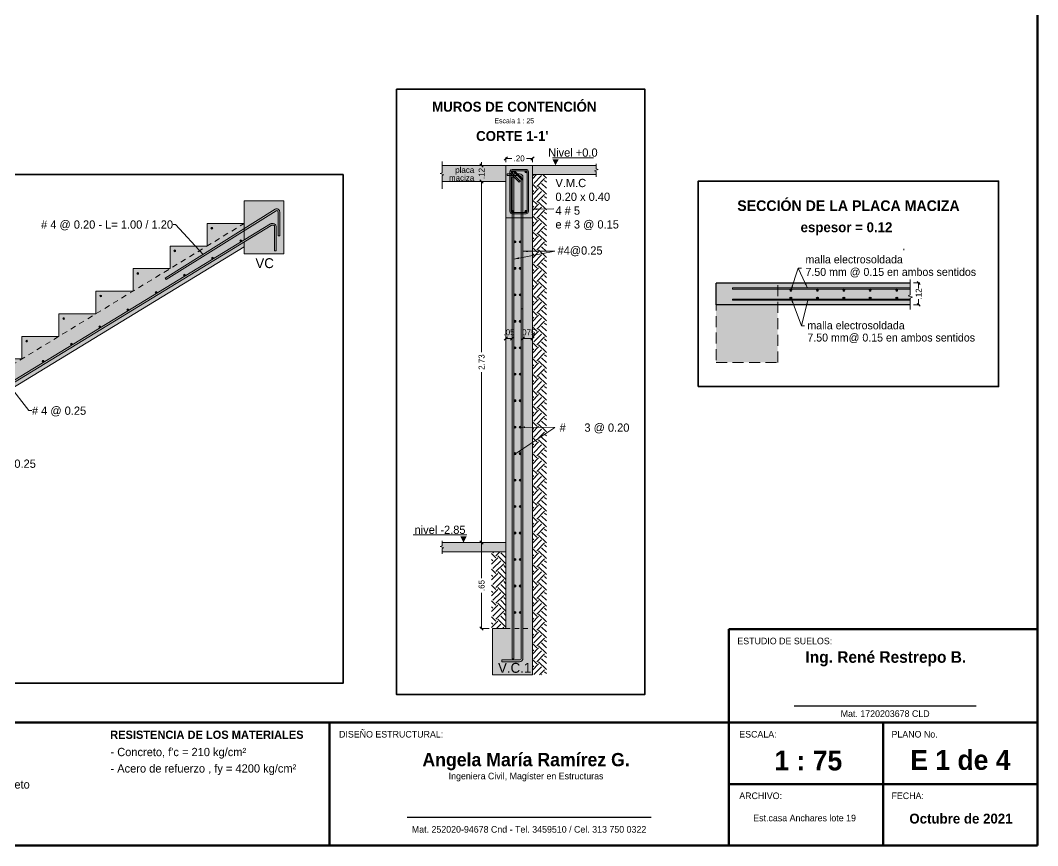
# Model space of a CAD drawing. Header units: metres. Extents: x 187 to 346, y 195 to 238.
# Drawn here: x 214.59 to 237.67, y 194.8 to 213.51 of the extents above; entities that cross this region are included whole.
import ezdxf
from ezdxf.enums import TextEntityAlignment as Align

# ---------------------------------------------------------------- set-up
doc = ezdxf.new("R2010")
doc.units = ezdxf.units.M
doc.linetypes.add('HIDDEN', pattern=[0.375, 0.25, -0.125])
for name, color, linetype, lineweight, true_color in [('Achu-Sombra 1', 253, 'Continuous', 13, 0x9c9c9c), ('Achu-Sombra 2', 253, 'Continuous', 13, 0xb0b0b0), ('Achu-Sombra 3', 9, 'Continuous', 13, 0xc9c9c9), ('Achu-Sombra 4', 254, 'Continuous', 13, 0xe0e0e0)]:
    doc.layers.add(name, color=color, linetype=linetype, lineweight=lineweight, true_color=true_color)
for name, color, linetype, lineweight in [('Achu-Tierra', 42, 'Continuous', 5), ('Cotas', 32, 'Continuous', 25), ('Proyeccion', 8, 'HIDDEN', 9), ('Secciones 1', 124, 'Continuous', 25), ('Secciones 2', 32, 'Continuous', 20), ('Secciones 3', 144, 'Continuous', 13), ('Tex-Cuadros', 24, 'Continuous', 35), ('Tex-Linea', 8, 'Continuous', 9), ('Tex-Tex', 8, 'Continuous', 25), ('Varillas 1', 126, 'Continuous', 20), ('Varillas 2', 134, 'Continuous', 18), ('Varillas 4', 233, 'Continuous', 9), ('Varillas Corte', 152, 'Continuous', 25), ('¡Margen', 152, 'Continuous', 80), ('¡Margen-Tex', 7, 'Continuous', 25)]:
    doc.layers.add(name, color=color, linetype=linetype, lineweight=lineweight)
doc.styles.add('Century Gothic', font='GOTHIC.TTF')
doc.styles.add('Century Gothic Gordas', font='GOTHICB.TTF')
doc.styles.add('Cotas', font='GOTHIC.TTF')
doc.dimstyles.new('NINGUNA', dxfattribs={"dimtxt": 0.1125, "dimasz": 0.065, "dimexe": 0.025, "dimexo": 0.075, "dimgap": 0.005, "dimtad": 0, "dimtoh": 1, "dimzin": 4, "dimdsep": 46, "dimtxsty": 'Cotas', "dimblk": 'OBLIQUE', "dimcen": 0, "dimse1": 1, "dimse2": 1, "dimclrd": 256, "dimclre": 256, "dimclrt": 256, "dimadec": 1, "dimazin": 0, "dimtfac": 1.333333, "dimtix": 1, "dimtofl": 0, "dimtmove": 2, "dimatfit": 0, "dimfxl": 1, "dimtolj": 1, "dimtzin": 0, "dimlwd": 9, "dimlwe": 9, "dimarcsym": 0})

# ---------------------------------------------------------------- blocks, each defined once
blk = doc.blocks.new('HIerro generico')
h = blk.add_hatch(color=256)
h.dxf.hatch_style = 1
h.paths.add_polyline_path([(-0.00875, 0, 1), (0.00875, 0, 1)])
blk.add_circle((0, 0), 0.00875)
blk = doc.blocks.new('_Oblique')
at = {"color": 0, "linetype": 'ByBlock', "lineweight": -2}
blk.add_line((-0.5, -0.5), (0.5, 0.5), dxfattribs=at)
blk = doc.blocks.new('*D263')
at = {"layer": 'Cotas', "lineweight": 9, "transparency": 16777216}
for p, q in [((234.858, 207.553), (234.996, 207.553)), ((234.971, 207.553), (234.971, 207.429)), ((234.858, 207.059), (234.996, 207.059)), ((234.971, 207.059), (234.971, 207.183))]:
    blk.add_line(p, q, dxfattribs=at)
at = {"layer": 'Defpoints', "color": 0, "transparency": 16777216}
for p in [(234.783, 207.553), (234.783, 207.059), (234.971, 207.059)]:
    blk.add_point(p, dxfattribs=at)
at = {"layer": 'Cotas', "lineweight": 9, "transparency": 16777216, "xscale": 0.065, "yscale": 0.065, "zscale": 0.065}
for p, rotation in [((234.971, 207.553), 90), ((234.971, 207.059), 270)]:
    blk.add_blockref('_Oblique', p, dxfattribs=dict(at, rotation=rotation))
at = {"layer": 'Cotas', "transparency": 16777216, "insert": (234.971, 207.306), "char_height": 0.135, "attachment_point": 5, "rotation": 90, "style": 'Cotas'}
blk.add_mtext('\\A1;.12', dxfattribs=at)
blk = doc.blocks.new('*D291')
at = {"layer": 'Cotas', "lineweight": 9, "transparency": 16777216}
for p, q in [((225.533, 209.853), (225.031, 209.853)), ((225.056, 209.853), (225.056, 205.986)), ((225.056, 201.667), (225.056, 205.534)), ((225.533, 201.667), (225.031, 201.667))]:
    blk.add_line(p, q, dxfattribs=at)
at = {"layer": 'Defpoints', "color": 0, "transparency": 16777216}
for p in [(225.056, 209.853), (225.608, 209.853), (225.608, 201.667)]:
    blk.add_point(p, dxfattribs=at)
at = {"layer": 'Cotas', "lineweight": 9, "transparency": 16777216, "xscale": 0.075, "yscale": 0.075, "zscale": 0.075}
for p, rotation in [((225.056, 209.853), 90), ((225.056, 201.667), 270)]:
    blk.add_blockref('_Oblique', p, dxfattribs=dict(at, rotation=rotation))
at = {"layer": 'Cotas', "transparency": 16777216, "insert": (225.056, 205.76), "char_height": 0.135, "attachment_point": 5, "rotation": 90, "style": 'Cotas'}
blk.add_mtext('\\A1;2.73', dxfattribs=at)
blk = doc.blocks.new('*D292')
at = {"layer": 'Cotas', "lineweight": 9, "transparency": 16777216}
for p, q in [((225.608, 210.294), (225.608, 210.401)), ((225.608, 210.376), (225.74, 210.376)), ((226.208, 210.376), (226.077, 210.376)), ((226.208, 210.294), (226.208, 210.401))]:
    blk.add_line(p, q, dxfattribs=at)
at = {"layer": 'Defpoints', "color": 0, "transparency": 16777216}
for p in [(226.208, 210.376), (225.608, 210.219), (226.208, 210.219)]:
    blk.add_point(p, dxfattribs=at)
at = {"layer": 'Cotas', "lineweight": 9, "transparency": 16777216, "xscale": 0.075, "yscale": 0.075, "zscale": 0.075, "rotation": 180}
blk.add_blockref('_Oblique', (225.608, 210.376), dxfattribs=at)
at = {"layer": 'Cotas', "lineweight": 9, "transparency": 16777216, "xscale": 0.075, "yscale": 0.075, "zscale": 0.075}
blk.add_blockref('_Oblique', (226.208, 210.376), dxfattribs=at)
at = {"layer": 'Cotas', "transparency": 16777216, "insert": (225.908, 210.376), "char_height": 0.135, "attachment_point": 5, "style": 'Cotas'}
blk.add_mtext('\\A1;.20', dxfattribs=at)
blk = doc.blocks.new('*D293')
at = {"layer": 'Cotas', "lineweight": 9, "transparency": 16777216}
for p, q in [((225.056, 210.219), (225.056, 210.294)), ((225.056, 209.853), (225.056, 209.778))]:
    blk.add_line(p, q, dxfattribs=at)
at = {"layer": 'Defpoints', "color": 0, "transparency": 16777216}
for p in [(225.222, 210.219), (225.056, 209.853), (225.222, 209.853)]:
    blk.add_point(p, dxfattribs=at)
at = {"layer": 'Cotas', "lineweight": 9, "transparency": 16777216, "xscale": 0.075, "yscale": 0.075, "zscale": 0.075}
for p, rotation in [((225.056, 210.219), 270), ((225.056, 209.853), 90)]:
    blk.add_blockref('_Oblique', p, dxfattribs=dict(at, rotation=rotation))
at = {"layer": 'Cotas', "transparency": 16777216, "insert": (225.056, 210.036), "char_height": 0.135, "attachment_point": 5, "rotation": 90, "style": 'Cotas'}
blk.add_mtext('\\A1;.12', dxfattribs=at)
blk = doc.blocks.new('*D295')
at = {"layer": 'Cotas', "lineweight": 9, "transparency": 16777216}
for p, q in [((225.995, 206.293), (226.208, 206.293)), ((225.995, 206.258), (225.995, 206.268)), ((226.208, 206.258), (226.208, 206.268))]:
    blk.add_line(p, q, dxfattribs=at)
at = {"layer": 'Defpoints', "color": 0, "transparency": 16777216}
for p in [(225.995, 206.333), (226.208, 206.333), (226.208, 206.293)]:
    blk.add_point(p, dxfattribs=at)
at = {"layer": 'Cotas', "lineweight": 9, "transparency": 16777216, "xscale": 0.075, "yscale": 0.075, "zscale": 0.075, "rotation": 180}
blk.add_blockref('_Oblique', (225.995, 206.293), dxfattribs=at)
at = {"layer": 'Cotas', "lineweight": 9, "transparency": 16777216, "xscale": 0.075, "yscale": 0.075, "zscale": 0.075}
blk.add_blockref('_Oblique', (226.208, 206.293), dxfattribs=at)
at = {"layer": 'Cotas', "transparency": 16777216, "insert": (226.102, 206.434), "char_height": 0.135, "attachment_point": 5, "style": 'Cotas'}
blk.add_mtext('\\A1;.075', dxfattribs=at)
blk = doc.blocks.new('*D296')
at = {"layer": 'Cotas', "lineweight": 9, "transparency": 16777216}
for p, q in [((225.175, 201.667), (225.031, 201.667)), ((225.056, 201.667), (225.056, 200.862)), ((225.056, 199.722), (225.056, 200.527)), ((225.232, 199.722), (225.031, 199.722))]:
    blk.add_line(p, q, dxfattribs=at)
at = {"layer": 'Defpoints', "color": 0, "transparency": 16777216}
for p in [(225.056, 201.667), (225.25, 201.667), (225.307, 199.722)]:
    blk.add_point(p, dxfattribs=at)
at = {"layer": 'Cotas', "lineweight": 9, "transparency": 16777216, "xscale": 0.075, "yscale": 0.075, "zscale": 0.075}
for p, rotation in [((225.056, 201.667), 90), ((225.056, 199.722), 270)]:
    blk.add_blockref('_Oblique', p, dxfattribs=dict(at, rotation=rotation))
at = {"layer": 'Cotas', "transparency": 16777216, "insert": (225.056, 200.694), "char_height": 0.135, "attachment_point": 5, "rotation": 90, "style": 'Cotas'}
blk.add_mtext('\\A1;.65', dxfattribs=at)
blk = doc.blocks.new('*D297')
at = {"layer": 'Cotas', "lineweight": 9, "transparency": 16777216}
for p, q in [((225.608, 206.368), (225.608, 206.318)), ((225.751, 206.368), (225.751, 206.318)), ((225.751, 206.293), (225.608, 206.293))]:
    blk.add_line(p, q, dxfattribs=at)
at = {"layer": 'Defpoints', "color": 0, "transparency": 16777216}
for p in [(225.608, 206.293), (225.608, 206.293), (225.751, 206.293)]:
    blk.add_point(p, dxfattribs=at)
at = {"layer": 'Cotas', "lineweight": 9, "transparency": 16777216, "xscale": 0.075, "yscale": 0.075, "zscale": 0.075, "rotation": 180}
blk.add_blockref('_Oblique', (225.608, 206.293), dxfattribs=at)
at = {"layer": 'Cotas', "lineweight": 9, "transparency": 16777216, "xscale": 0.075, "yscale": 0.075, "zscale": 0.075}
blk.add_blockref('_Oblique', (225.751, 206.293), dxfattribs=at)
at = {"layer": 'Cotas', "transparency": 16777216, "insert": (225.68, 206.435), "char_height": 0.135, "attachment_point": 5, "style": 'Cotas'}
blk.add_mtext('\\A1;.05', dxfattribs=at)
blk = doc.blocks.new('hierro 6')
at = {"const_width": 0.00875}
blk.add_lwpolyline([(0, 0.004375, 1), (0, -0.004375, 1)], format="xyb", close=True, dxfattribs=at)
blk.add_circle((0, 0), 0.00875)

msp = doc.modelspace()

# ---------------------------------------------------------------- hatches: boundary and pattern name
at = {"layer": 'Achu-Sombra 1'}
h = msp.add_hatch(color=256, dxfattribs=at)
edge = h.paths.add_edge_path()
edge.add_line((225.6386, 210.0269), (225.9189, 210.0269))
edge.add_arc((225.9189, 209.9507), 0.0762, 0, 90, ccw=False)
edge.add_line((225.9951, 209.9507), (225.9951, 206.9661))
edge.add_line((225.9951, 206.9661), (225.957, 206.9661))
edge.add_line((225.957, 206.9661), (225.957, 209.9507))
edge.add_arc((225.9189, 209.9507), 0.0381, 0, 90)
edge.add_line((225.9189, 209.9888), (225.6386, 209.9888))
edge.add_line((225.6386, 209.9888), (225.6386, 210.0269))
for points in [[(234.783, 207.4426), (230.7488, 207.4426), (230.7488, 207.4166), (234.783, 207.4166)], [(234.783, 207.1892), (230.7488, 207.1892), (230.7488, 207.1632), (234.783, 207.1632)]]:
    msp.add_hatch(color=256, dxfattribs=at).paths.add_polyline_path(points)
h = msp.add_hatch(color=256, dxfattribs=at)
edge = h.paths.add_edge_path()
edge.add_line((225.5171, 198.9683), (225.9189, 198.9683))
edge.add_arc((225.9189, 199.0445), 0.0762, 270, 360)
edge.add_line((225.9951, 199.0445), (225.9951, 206.9661))
edge.add_line((225.9951, 206.9661), (225.957, 206.9661))
edge.add_line((225.957, 206.9661), (225.957, 199.0445))
edge.add_arc((225.9189, 199.0445), 0.0381, 270, 360, ccw=False)
edge.add_line((225.9189, 199.0064), (225.5171, 199.0064))
edge.add_line((225.5171, 199.0064), (225.5171, 198.9683))
at = {"layer": 'Achu-Sombra 2'}
msp.add_hatch(color=256, dxfattribs=at).paths.add_polyline_path([(225.7509, 199.0333), (225.7509, 209.9519), (225.789, 209.9519), (225.789, 199.0333)])
h = msp.add_hatch(color=256, dxfattribs=at)
edge = h.paths.add_edge_path()
edge.add_line((220.4392, 208.625), (220.4773, 208.625))
edge.add_line((220.4773, 208.625), (220.4773, 209.1654))
edge.add_arc((220.4092, 209.1654), 0.0681, 360, 482.00538)
edge.add_line((220.3731, 209.2232), (217.8796, 207.6647))
edge.add_line((217.8796, 207.6647), (217.8998, 207.6324))
edge.add_line((217.8998, 207.6324), (220.3933, 209.1909))
edge.add_arc((220.4092, 209.1654), 0.03, 0, 122.00538, ccw=False)
edge.add_line((220.4392, 209.1654), (220.4392, 208.625))
at = {"layer": 'Achu-Sombra 2', "linetype": 'Continuous', "lineweight": 5}
h = msp.add_hatch(color=256, dxfattribs=at)
h.dxf.hatch_style = 1
h.paths.add_polyline_path([(210.278, 202.7426, -0.2614766), (210.2923, 202.7682), (220.2838, 208.8596, -0.1378111), (220.2994, 208.864), (220.3277, 208.864, -0.4142136), (220.3577, 208.834), (220.3577, 208.2821), (220.3958, 208.2821), (220.3958, 208.834, 0.4142136), (220.3277, 208.9021), (220.2994, 208.9021, 0.1378111), (220.2639, 208.8921), (210.2725, 202.8007, 0.2614766), (210.2399, 202.7426), (210.2399, 199.0678), (210.278, 199.0678)])
h.paths.add_polyline_path([(210.2768, 199.0297), (210.2372, 199.0297, -0.2945761), (210.2099, 199.0121), (209.731, 199.0121), (209.731, 198.974), (210.2099, 198.974, 0.3616842)])
at = {"layer": 'Achu-Sombra 3', "linetype": 'Continuous', "lineweight": 5}
h = msp.add_hatch(color=256, dxfattribs=at)
h.dxf.hatch_style = 1
h.paths.add_polyline_path([(210.2399, 202.7426, -0.2614766), (210.2725, 202.8007), (219.668, 208.5288), (219.668, 208.7375), (217.8998, 207.6324), (217.8796, 207.6647), (219.668, 208.7824), (219.668, 208.9018), (209.588, 202.7606), (209.588, 199.7721), (209.738, 199.773), (209.738, 202.7084, -0.2616382), (209.7706, 202.7665), (212.0479, 204.154), (212.0677, 204.1214), (209.7905, 202.734, 0.2616382), (209.7761, 202.7084), (209.7761, 199.7732), (210.2399, 199.7757)])
h.paths.add_polyline_path([(210.428, 202.7455), (219.668, 208.3749), (219.668, 208.4841), (210.2923, 202.7682, 0.2614766), (210.278, 202.7426), (210.278, 199.7759), (210.428, 199.7768)], flags=17)
h.paths.add_polyline_path([(210.428, 203.2724), (209.588, 203.2724), (209.588, 202.7606)], flags=17)
h.paths.add_polyline_path([(211.268, 203.7842), (210.428, 203.7842), (210.428, 203.2724)], flags=16)
h.paths.add_polyline_path([(212.108, 204.2959), (211.268, 204.2959), (211.268, 203.7842)], flags=16)
h.paths.add_polyline_path([(212.948, 204.8077), (212.108, 204.8077), (212.108, 204.2959)], flags=16)
h.paths.add_polyline_path([(213.788, 205.3195), (212.948, 205.3195), (212.948, 204.8077)], flags=16)
h.paths.add_polyline_path([(214.628, 205.8312), (213.788, 205.8312), (213.788, 205.3195)], flags=16)
h.paths.add_polyline_path([(215.468, 206.343), (214.628, 206.343), (214.628, 205.8312)], flags=16)
h.paths.add_polyline_path([(216.308, 206.8547), (215.468, 206.8547), (215.468, 206.343)], flags=16)
h.paths.add_polyline_path([(217.148, 207.3665), (216.308, 207.3665), (216.308, 206.8547)], flags=16)
h.paths.add_polyline_path([(217.988, 207.8783), (217.148, 207.8783), (217.148, 207.3665)], flags=16)
h.paths.add_polyline_path([(218.828, 208.39), (217.988, 208.39), (217.988, 207.8783)], flags=16)
h.paths.add_polyline_path([(219.668, 208.9018), (218.828, 208.9018), (218.828, 208.39)], flags=17)
at = {"layer": 'Achu-Sombra 4'}
for points in [[(225.6083, 210.2187), (224.1591, 210.2187), (224.1591, 210.0473), (224.1179, 210.0323), (224.2003, 210.0023), (224.1591, 209.9873), (224.1646, 209.8526), (225.6139, 209.8526)], [(226.2083, 210.2187), (227.6576, 210.2187), (227.6576, 210.1437), (227.6988, 210.1287), (227.6164, 210.0987), (227.6576, 210.0837), (227.6576, 210.0087), (226.2083, 210.0087)], [(225.6083, 201.6671), (224.1591, 201.6671), (224.1591, 201.5921), (224.1179, 201.5771), (224.2003, 201.5471), (224.1591, 201.5321), (224.1591, 201.4571), (225.6083, 201.4571)]]:
    msp.add_hatch(color=256, dxfattribs=at).paths.add_polyline_path(points)
at = {"layer": 'Achu-Sombra 4', "linetype": 'Continuous', "lineweight": 5}
h = msp.add_hatch(color=256, dxfattribs=at)
h.dxf.hatch_style = 1
h.paths.add_polyline_path([(220.3731, 209.2232, -0.5890767), (220.4773, 209.1654), (220.4773, 208.625), (220.4392, 208.625), (220.4392, 209.1654, 0.5890767), (220.3933, 209.1909), (219.668, 208.7375), (219.668, 208.5288), (220.2639, 208.8921, -0.1378111), (220.2994, 208.9021), (220.3277, 208.9021, -0.4142136), (220.3958, 208.834), (220.3958, 208.2821), (220.3577, 208.2821), (220.3577, 208.834, 0.4142136), (220.3277, 208.864), (220.2994, 208.864, 0.1378111), (220.2838, 208.8596), (219.668, 208.4841), (219.668, 208.2136), (220.568, 208.2136), (220.568, 209.4136), (219.668, 209.4136), (219.668, 208.7824)])
at = {"layer": 'Achu-Tierra'}
h = msp.add_hatch(dxfattribs=at)
h.set_pattern_fill('EARTH', color=256, scale=0.039996, angle=45, style=0)
h.set_pattern_definition([(45, (222.35513, 208.66316), (0, 0.3591743), [0.253975, -0.253975]), (45, (222.2878, 208.7305), (0, 0.3591743), [0.253975, -0.253975]), (45, (222.22044, 208.79785), (0, 0.3591743), [0.253975, -0.253975]), (135, (222.22044, 208.84275), (-0.3591743, 0), [0.253975, -0.253975]), (135, (222.2878, 208.9101), (-0.3591743, 0), [0.253975, -0.253975]), (135, (222.35513, 208.97744), (-0.3591743, 0), [0.253975, -0.253975])])
h.paths.add_polyline_path([(226.5253, 210.0087), (226.209, 210.0087), (226.209, 198.6716), (226.5253, 198.6716)])
h = msp.add_hatch(dxfattribs=at)
h.set_pattern_fill('EARTH', color=256, scale=0.039996, angle=45, style=0)
h.set_pattern_definition([(45, (221.4283, 199.21415), (0, 0.359174), [0.253975, -0.253975]), (45, (221.36095, 199.2815), (0, 0.359174), [0.253975, -0.253975]), (45, (221.2936, 199.34884), (0, 0.359174), [0.253975, -0.253975]), (135, (221.2936, 199.39374), (-0.359174, 0), [0.253975, -0.253975]), (135, (221.36095, 199.46108), (-0.359174, 0), [0.253975, -0.253975]), (135, (221.4283, 199.52843), (-0.359174, 0), [0.253975, -0.253975])])
h.paths.add_polyline_path([(225.609, 201.4565), (225.2821, 201.4565), (225.2821, 199.7216), (225.609, 199.7216)])

# ---------------------------------------------------------------- linework, layer by layer
at = {"layer": 'Achu-Sombra 3'}
for points in [[(225.6083, 199.7216), (226.2083, 199.7216), (225.6083, 209.0328), (226.2083, 209.0328)], [(230.3749, 205.7526), (230.3749, 207.5526), (231.7749, 205.7526), (231.7749, 207.5526)]]:
    msp.add_solid(points, dxfattribs=at)
at = {"layer": 'Achu-Sombra 4'}
for points in [[(225.6083, 210.2187), (225.6083, 209.0328), (226.2083, 210.2187), (226.2083, 209.0328)], [(225.6083, 210.2187), (225.6083, 209.0328), (226.2083, 210.2187), (226.2083, 209.0328)], [(231.7749, 207.5526), (231.7749, 207.059), (234.783, 207.5526), (234.783, 207.059)], [(225.3066, 199.7216), (225.3066, 198.6716), (226.2083, 199.7216), (226.2083, 198.6716)]]:
    msp.add_solid(points, dxfattribs=at)
at = {"layer": 'Proyeccion', "ltscale": 0.5}
for p, q in [((219.668, 208.9636), (219.668, 209.4136)), ((209.588, 202.7606), (219.668, 208.9018))]:
    msp.add_line(p, q, dxfattribs=at)
at = {"layer": 'Secciones 1'}
for p, q in [((234.783, 207.5526), (230.3749, 207.5526)), ((230.3749, 207.059), (230.3749, 207.5526)), ((234.783, 207.059), (230.3749, 207.059))]:
    msp.add_line(p, q, dxfattribs=at)
at = {"layer": 'Secciones 2'}
msp.add_lwpolyline([(219.668, 208.5288), (219.668, 209.4136), (220.568, 209.4136), (220.568, 208.2136), (219.668, 208.2136), (219.668, 208.4841)], dxfattribs=at)
at = {"layer": 'Secciones 2', "linetype": 'HIDDEN'}
msp.add_lwpolyline([(230.3749, 205.7526), (231.7749, 205.7526), (231.7749, 207.5526), (230.3749, 207.5526)], close=True, dxfattribs=at)
at = {"layer": 'Secciones 3'}
for p, q in [((224.1591, 210.2187), (225.6083, 210.2187)), ((225.6083, 210.2187), (225.6083, 209.0328)), ((226.2083, 210.2187), (225.6083, 210.2187)), ((226.2083, 210.2187), (225.6083, 210.2187)), ((225.6083, 210.2187), (225.6083, 209.0328)), ((227.6576, 210.2187), (226.2083, 210.2187)), ((226.2083, 209.0328), (226.2083, 210.2187)), ((226.2083, 209.0328), (226.2083, 210.2187)), ((224.1591, 209.8526), (225.6083, 209.8526)), ((227.6576, 210.0087), (226.2083, 210.0087)), ((219.668, 208.9018), (219.668, 209.4136)), ((220.508, 209.4136), (219.668, 209.4136)), ((218.828, 208.39), (218.828, 208.9018)), ((219.668, 208.9018), (218.828, 208.9018)), ((225.6083, 209.0328), (225.6083, 199.7216)), ((225.6083, 209.0328), (226.2083, 209.0328)), ((225.6083, 209.0328), (226.2083, 209.0328)), ((226.2083, 198.6716), (226.2083, 209.0328)), ((210.428, 202.7455), (219.668, 208.3749)), ((217.988, 207.8783), (217.988, 208.39)), ((218.828, 208.39), (217.988, 208.39)), ((217.148, 207.3665), (217.148, 207.8783)), ((217.988, 207.8783), (217.148, 207.8783)), ((216.308, 206.8547), (216.308, 207.3665)), ((217.148, 207.3665), (216.308, 207.3665)), ((215.468, 206.343), (215.468, 206.8547)), ((215.468, 206.8547), (216.308, 206.8547)), ((214.628, 205.8312), (214.628, 206.343)), ((215.468, 206.343), (214.628, 206.343)), ((214.628, 205.8312), (213.788, 205.8312)), ((224.1591, 201.6671), (225.6083, 201.6671)), ((224.1591, 201.4565), (225.6083, 201.4565)), ((225.3066, 198.6716), (225.3066, 199.7216)), ((225.3066, 199.7216), (225.6083, 199.7216)), ((226.2083, 198.6716), (225.3066, 198.6716))]:
    msp.add_line(p, q, dxfattribs=at)
at = {"layer": 'Secciones 3', "linetype": 'HIDDEN', "ltscale": 0.35}
msp.add_line((225.6083, 199.7216), (226.2083, 199.7216), dxfattribs=at)
at = {"layer": 'Tex-Cuadros'}
for points in [[(223.1241, 211.9451), (228.7619, 211.9451), (228.7619, 198.2262), (223.1241, 198.2262)], [(207.6951, 210.0106), (221.9155, 210.0106), (221.9155, 198.479), (207.6951, 198.479)], [(229.9732, 205.2063), (229.9732, 209.8622), (236.7864, 209.8622), (236.7864, 205.2063)]]:
    msp.add_lwpolyline(points, close=True, dxfattribs=at)
at = {"layer": 'Tex-Linea'}
for p, q in [((226.6636, 210.3915), (227.5978, 210.3915)), ((224.7232, 201.8399), (223.5047, 201.8399))]:
    msp.add_line(p, q, dxfattribs=at)
for points in [[(224.1591, 209.6837), (224.1591, 209.9873), (224.2003, 210.0023), (224.1179, 210.0323), (224.1591, 210.0473), (224.1591, 210.3092)], [(227.6576, 210.2559), (227.6576, 210.1437), (227.6988, 210.1287), (227.6164, 210.0987), (227.6576, 210.0837), (227.6576, 209.9623)], [(234.783, 207.6313), (234.783, 207.2841), (234.7315, 207.2654), (234.8345, 207.2279), (234.783, 207.2091), (234.783, 206.9552)], [(224.1591, 201.7043), (224.1591, 201.5921), (224.1179, 201.5771), (224.2003, 201.5471), (224.1591, 201.5321), (224.1591, 201.4108)]]:
    msp.add_lwpolyline(points, dxfattribs=at)
for points in [[(226.7337, 210.3597, 0.1434, 0, 0), (226.7337, 210.2187, 0, 0, 0)], [(224.6472, 201.8081, 0.1434, 0, 0), (224.6472, 201.6671, 0, 0, 0)]]:
    msp.add_lwpolyline(points, format="xyseb", dxfattribs=at)
at = {"layer": 'Varillas 2'}
for p, q in [((234.6346, 208.3235), (234.6346, 208.2975)), ((230.7488, 207.4426), (234.783, 207.4426)), ((234.783, 207.4166), (230.7488, 207.4166)), ((230.7488, 207.1892), (234.783, 207.1892)), ((234.783, 207.1632), (230.7488, 207.1632))]:
    msp.add_line(p, q, dxfattribs=at)
for points in [[(225.6983, 210.0747), (225.6983, 209.1768, 0.4142136), (225.7523, 209.1228), (226.0643, 209.1228, 0.4142136), (226.1183, 209.1768), (226.1183, 210.0747, 0.4142136), (226.0643, 210.1287), (225.7513, 210.1287, 0.6611957), (225.7142, 210.0365), (225.9111, 209.8396), (225.9323, 209.8608), (225.7354, 210.0577, -0.6681786), (225.7523, 210.0987), (226.0643, 210.0987, -0.4142136), (226.0883, 210.0747), (226.0883, 209.1768, -0.4142136), (226.0643, 209.1528), (225.7523, 209.1528, -0.4142136), (225.7283, 209.1768), (225.7283, 210.0223)], [(225.7469, 210.0981, -0.2592952), (225.7693, 210.0917), (225.9662, 209.8948), (225.9874, 209.916), (225.8047, 210.0987)]]:
    msp.add_lwpolyline(points, format="xyb", dxfattribs=at)
for points in [[(230.7488, 207.4426), (230.7488, 207.4166), (234.783, 207.4166), (234.783, 207.4426), (230.7488, 207.4426)], [(230.7488, 207.4426), (230.7488, 207.4166), (234.783, 207.4166), (234.783, 207.4426), (230.7488, 207.4426)], [(230.7488, 207.1892), (230.7488, 207.1632), (234.783, 207.1632), (234.783, 207.1892), (230.7488, 207.1892)]]:
    msp.add_lwpolyline(points, dxfattribs=at)
at = {"layer": 'Varillas 4'}
for points in [[(225.6386, 210.0269), (225.9189, 210.0269, -0.4142136), (225.9951, 209.9507), (225.9951, 206.9661), (225.957, 206.9661), (225.957, 209.9507, 0.4142136), (225.9189, 209.9888), (225.6386, 209.9888)], [(220.4392, 208.625), (220.4773, 208.625), (220.4773, 209.1654, 0.5890767), (220.3731, 209.2232), (217.8796, 207.6647), (217.8998, 207.6324), (220.3933, 209.1909, -0.5890767), (220.4392, 209.1654)], [(210.2099, 199.0121, 0.4142136), (210.2399, 199.0421), (210.2399, 202.7426, -0.2616382), (210.2725, 202.8008), (220.264, 208.8921, -0.1376569), (220.2994, 208.9021), (220.3277, 208.9021, -0.4142136), (220.3958, 208.834), (220.3958, 208.2821), (220.3577, 208.2821), (220.3577, 208.834, 0.4142136), (220.3277, 208.864), (220.2994, 208.864, 0.1376569), (220.2838, 208.8596), (210.2924, 202.7682, 0.2616382), (210.278, 202.7426), (210.278, 199.0421, -0.4142136), (210.2099, 198.974), (209.731, 198.974), (209.731, 199.0121)], [(225.5171, 198.9683), (225.9189, 198.9683, 0.4142136), (225.9951, 199.0445), (225.9951, 206.9661), (225.957, 206.9661), (225.957, 199.0445, -0.4142136), (225.9189, 199.0064), (225.5171, 199.0064)]]:
    msp.add_lwpolyline(points, format="xyb", close=True, dxfattribs=at)
msp.add_lwpolyline([(225.7509, 199.0333), (225.7509, 209.9519), (225.789, 209.9519), (225.789, 199.0333)], close=True, dxfattribs=at)
at = {"layer": '¡Margen'}
for p, q in [((237.6718, 197.5881), (187.4218, 197.5881)), ((221.6062, 194.7978), (221.6062, 197.5881)), ((230.662, 194.7978), (230.662, 197.5881)), ((230.662, 194.7978), (230.662, 197.5881)), ((234.1669, 194.7978), (234.1669, 197.5881)), ((230.662, 196.1929), (237.6718, 196.1929)), ((237.6718, 194.7978), (187.4218, 194.7978))]:
    msp.add_line(p, q, dxfattribs=at)
at = {"layer": '¡Margen', "flags": 128}
msp.add_lwpolyline([(237.6718, 194.7978), (237.6718, 230.9122), (187.4218, 230.9122), (187.4218, 194.7978)], close=True, dxfattribs=at)
at = {"layer": '¡Margen'}
msp.add_lwpolyline([(230.662, 199.7026), (237.6718, 199.7026), (237.6718, 197.5881), (230.662, 197.5881)], close=True, dxfattribs=at)
at = {"layer": '¡Margen-Tex'}
for p, q in [((232.1454, 197.9689), (236.2785, 197.9689)), ((223.3685, 195.4426), (228.8998, 195.4426))]:
    msp.add_line(p, q, dxfattribs=at)

# ---------------------------------------------------------------- block references
at = {"layer": 'Varillas 1', "xscale": 2.653350000000089, "yscale": 2.653350000000089, "zscale": 2.653350000000089}
for p in [(225.7523, 210.0747), (226.0643, 210.0747), (225.7523, 209.1768), (226.0643, 209.1768), (225.8135, 208.4841), (225.9324, 208.4841), (225.8135, 207.8841), (225.9324, 207.8841), (225.8135, 207.2841), (225.9324, 207.2841), (225.8135, 206.6841), (225.9324, 206.6841), (225.8135, 206.0841), (225.9324, 206.0841), (225.8135, 205.4841), (225.9324, 205.4841), (225.8135, 204.8841), (225.9324, 204.8841), (225.8135, 204.2841), (225.9324, 204.2841), (225.8135, 203.6841), (225.9324, 203.6841), (225.8135, 203.0841), (225.9324, 203.0841), (225.8135, 202.4841), (225.9324, 202.4841), (225.8135, 201.8841), (225.9324, 201.8841), (225.8135, 201.2841), (225.9324, 201.2841), (225.8135, 200.6841), (225.9324, 200.6841), (225.8135, 200.0841), (225.9324, 200.0841)]:
    msp.add_blockref('HIerro generico', p, dxfattribs=at)
at = {"layer": 'Varillas 1'}
for p, xscale, yscale, zscale, rotation in [((218.936, 208.7938), -2.262857142858121, 2.262857142858121, 2.262857142858121, 180), ((218.936, 208.7938), -2.262857142858121, 2.262857142858121, 2.262857142858121, 180), ((219.5952, 208.5087), 2.489142857143934, 2.489142857143934, 2.489142857143934, 63.08647463223719), ((218.096, 208.282), -2.262857142858121, 2.262857142858121, 2.262857142858121, 180), ((218.096, 208.282), -2.262857142858121, 2.262857142858121, 2.262857142858121, 180), ((218.9547, 208.1184), 2.489142857143934, 2.489142857143934, 2.489142857143934, 63.08647463223719), ((217.256, 207.7703), -2.262857142858121, 2.262857142858121, 2.262857142858121, 180), ((217.256, 207.7703), -2.262857142858121, 2.262857142858121, 2.262857142858121, 180), ((218.3142, 207.7282), 2.489142857143934, 2.489142857143934, 2.489142857143934, 63.08647463223719), ((216.416, 207.2585), -2.262857142858121, 2.262857142858121, 2.262857142858121, 180), ((216.416, 207.2585), -2.262857142858121, 2.262857142858121, 2.262857142858121, 180), ((217.6737, 207.338), 2.489142857143934, 2.489142857143934, 2.489142857143934, 63.08647463223719), ((217.0333, 206.9478), 2.489142857143934, 2.489142857143934, 2.489142857143934, 63.08647463223719), ((215.576, 206.7467), -2.262857142858121, 2.262857142858121, 2.262857142858121, 180), ((215.576, 206.7467), -2.262857142858121, 2.262857142858121, 2.262857142858121, 180), ((216.3928, 206.5576), 2.489142857143934, 2.489142857143934, 2.489142857143934, 63.08647463223719), ((214.736, 206.235), -2.262857142858121, 2.262857142858121, 2.262857142858121, 180), ((214.736, 206.235), -2.262857142858121, 2.262857142858121, 2.262857142858121, 180), ((215.7523, 206.1674), 2.489142857143934, 2.489142857143934, 2.489142857143934, 63.08647463223719), ((215.1118, 205.7771), 2.489142857143934, 2.489142857143934, 2.489142857143934, 63.08647463223719)]:
    msp.add_blockref('hierro 6', p, dxfattribs=dict(at, xscale=xscale, yscale=yscale, zscale=zscale, rotation=rotation))
at = {"layer": 'Varillas Corte', "xscale": -2.399999999999999, "yscale": 2.399999999999999, "zscale": 2.399999999999999, "rotation": 180}
for p in [(232.0738, 207.3931), (232.6738, 207.3931), (233.2738, 207.3931), (233.8738, 207.3931), (234.4738, 207.3931)]:
    msp.add_blockref('HIerro generico', p, dxfattribs=at)
at = {"layer": 'Varillas Corte', "xscale": 2.399999999999999, "yscale": 2.399999999999999, "zscale": 2.399999999999999}
for p in [(232.0738, 207.2127), (232.6738, 207.2127), (233.2738, 207.2127), (233.8738, 207.2127), (234.4738, 207.2127)]:
    msp.add_blockref('HIerro generico', p, dxfattribs=at)

# ---------------------------------------------------------------- texts
at = {"layer": 'Tex-Tex'}
for s, height, style, p in [('Nivel +0.0', 0.1875, 'Century Gothic', (227.1279, 210.51)), ('espesor = 0.12', 0.225, 'Century Gothic Gordas', (233.3349, 208.8168)), ('nivel -2.85', 0.187501, 'Century Gothic', (224.1137, 201.9584))]:
    msp.add_text(s, height=height, dxfattribs=dict(at, style=style)).set_placement(p, align=Align.MIDDLE_CENTER)
at = {"layer": 'Tex-Tex', "style": 'Century Gothic'}
msp.add_text('# 4 @ 0.20 - L= 1.00 / 1.20', height=0.187501, dxfattribs=at).set_placement((218.0562, 208.8782), align=Align.MIDDLE_RIGHT)
for s, height, p in [('malla electrosoldada ', 0.18, (232.405, 208.0878)), ('VC', 0.225, (219.9254, 208.0024)), ('7.50 mm @ 0.15 en ambos sentidos', 0.18, (232.405, 207.8037)), ('malla electrosoldada ', 0.18, (232.4477, 206.5929)), ('7.50 mm@ 0.15 en ambos sentidos', 0.18, (232.4477, 206.3159)), ('# 4 @ 0.25 ', 0.187501, (214.8551, 204.6587)), ('# 3 @ 0.25', 0.1875, (213.7136, 203.4568))]:
    msp.add_text(s, height=height, dxfattribs=at).set_placement(p, align=Align.MIDDLE_LEFT)
at = {"layer": 'Tex-Tex'}
for s, width, gutter_width, insert, char_height, attachment_point, style in [('MUROS DE CONTENCIÓN{\\H1.25x;\\P\\fCentury Gothic|b0|i0|c0|p34;\\H0.4x;Escala 1 : 25}', 6.774676, 12.5, (225.7982, 211.4163), 0.225, 5, 'Century Gothic Gordas'), ("\\pxsm0.9;CORTE 1-1'", 13.14031, 0.625, (225.7536, 210.8839), 0.225, 5, 'Century Gothic Gordas'), ('\\pxsm0.8;placa \\Pmaciza', 2.279888, 0.625, (224.8893, 210.0242), 0.135, 6, 'Century Gothic'), ('V.M.C\\P0.20 x 0.40\\P4 # 5 \\Pe # 3 @ 0.15', 2.279888, 0.625, (226.7323, 209.3319), 0.187501, 4, 'Century Gothic'), ('SECCIÓN DE LA PLACA MACIZA ', 6.402843, 0.625, (233.3798, 209.3042), 0.24, 5, 'Century Gothic Gordas'), ('#4@0.25', 2.279888, 0.625, (226.7798, 208.2711), 0.1875, 4, 'Century Gothic'), ('\\pxi-1,l2,t4;#^I3 @ 0.20', 2.123234, 0.625, (226.6387, 204.2563), 0.187501, 4, 'Century Gothic'), ('V.C.1', 0.50168, 0.625, (225.4296, 198.8268), 0.225, 4, 'Century Gothic')]:
    msp.add_mtext_dynamic_manual_height_columns(s, width=width, gutter_width=gutter_width, heights=[0], dxfattribs=dict(at, insert=insert, char_height=char_height, attachment_point=attachment_point, style=style))
at = {"layer": '¡Margen-Tex'}
for s, height, style, p in [('ESTUDIO DE SUELOS:', 0.15, 'Century Gothic', (230.8589, 199.3625)), ('RESISTENCIA DE LOS MATERIALES', 0.1875, 'Century Gothic Gordas', (216.6295, 197.2182)), ('DISEÑO ESTRUCTURAL:', 0.15, 'Century Gothic', (221.8226, 197.248)), ('ESCALA:', 0.15, 'Century Gothic', (230.9024, 197.248)), ('PLANO No.', 0.15, 'Century Gothic', (234.3558, 197.248)), ("- Concreto, f'c = 210 kg/cm²", 0.1875, 'Century Gothic', (216.6369, 196.8265)), ('- Acero de refuerzo , fy = 4200 kg/cm²', 0.1875, 'Century Gothic', (216.6369, 196.4543)), ('- Sistema estructural = pórticos de concreto', 0.1875, 'Century Gothic', (209.9629, 196.0913)), ('ARCHIVO:', 0.15, 'Century Gothic', (230.9024, 195.8528)), ('FECHA:', 0.15, 'Century Gothic', (234.3558, 195.8528)), ('Est.casa Anchares lote 19', 0.15, 'Century Gothic', (231.2196, 195.349))]:
    msp.add_text(s, height=height, dxfattribs=dict(at, style=style)).set_placement(p)
for s, height, style, p in [('Ing. René Restrepo B. ', 0.2625, 'Century Gothic Gordas', (234.2764, 199.074)), ('Mat. 1720203678 CLD', 0.15, 'Century Gothic', (234.212, 197.7904)), ('Angela María Ramírez G.', 0.3, 'Century Gothic Gordas', (226.0654, 196.7485)), ('1 : 75', 0.45, 'Century Gothic Gordas', (232.4692, 196.7275)), ('E 1 de 4', 0.45, 'Century Gothic Gordas', (235.9194, 196.7405)), ('Ingeniera Civil, Magíster en Estructuras', 0.15, 'Century Gothic', (226.0654, 196.3753)), ('Octubre de 2021', 0.225, 'Century Gothic Gordas', (235.9319, 195.4109)), ('Mat. 252020-94678 Cnd - Tel. 3459510 / Cel. 313 750 0322 ', 0.15, 'Century Gothic', (226.1611, 195.1665))]:
    msp.add_text(s, height=height, dxfattribs=dict(at, style=style)).set_placement(p, align=Align.MIDDLE_CENTER)

# ---------------------------------------------------------------- dimensions: what is measured, and where the dimension line sits
at = {"layer": 'Cotas'}
for base, p1, p2, override, picture, middle in [((225.0558, 209.8526), (225.2221, 210.2187), (225.2221, 209.8526), {"dimtxt": 0.135, "dimasz": 0.075, "dimgap": 0.05, "dimlfac": 0.333333}, '*D293', (225.0558, 210.0356)), ((225.0558, 209.8526), (225.6083, 201.6671), (225.6083, 209.8526), {"dimtxt": 0.135, "dimasz": 0.075, "dimgap": 0.05, "dimlfac": 0.333333, "dimse1": 0, "dimse2": 0}, '*D291', (225.0558, 205.7598)), ((234.9713, 207.059), (234.783, 207.5526), (234.783, 207.059), {"dimtxt": 0.135, "dimlfac": 0.25, "dimse1": 0, "dimse2": 0}, '*D263', (234.9713, 207.3058)), ((225.0558, 201.6671), (225.3066, 199.7216), (225.2504, 201.6671), {"dimtxt": 0.135, "dimasz": 0.075, "dimgap": 0.05, "dimlfac": 0.333333, "dimse1": 0, "dimse2": 0}, '*D296', (225.0558, 200.6943))]:
    dim = msp.add_linear_dim(base=base, p1=p1, p2=p2, angle=90, dimstyle='NINGUNA', override=override, dxfattribs=at)
    dim.commit()
    dim.dimension.update_dxf_attribs({"geometry": picture, "text_midpoint": middle})
dim = msp.add_linear_dim(base=(226.2083, 210.3759), p1=(225.6083, 210.2187), p2=(226.2083, 210.2187), dimstyle='NINGUNA', override={"dimtxt": 0.135, "dimasz": 0.075, "dimgap": 0.05, "dimlfac": 0.333333, "dimse1": 0, "dimse2": 0}, dxfattribs=at)
dim.commit()
dim.dimension.update_dxf_attribs({"geometry": '*D292', "text_midpoint": (225.9083, 210.3759)})
dim = msp.add_linear_dim(base=(225.6083, 206.2927), p1=(225.7509, 206.2927), p2=(225.6083, 206.2927), dimstyle='NINGUNA', override={"dimtxt": 0.135, "dimasz": 0.075, "dimgap": 0.05, "dimlfac": 0.333333, "dimse1": 0, "dimse2": 0}, dxfattribs=at)
dim.commit()
dim.dimension.update_dxf_attribs({"geometry": '*D297', "text_midpoint": (225.6796, 206.435), "dimtype": 160})
dim = msp.add_linear_dim(base=(226.2083, 206.2927), p1=(225.9951, 206.3332), p2=(226.2083, 206.3332), text='.075', dimstyle='NINGUNA', override={"dimtxt": 0.135, "dimasz": 0.075, "dimgap": 0.05, "dimlfac": 0.333333, "dimse1": 0, "dimse2": 0}, dxfattribs=at)
dim.commit()
dim.dimension.update_dxf_attribs({"geometry": '*D295', "text_midpoint": (226.1017, 206.4335), "dimtype": 160})

# ---------------------------------------------------------------- leaders
at = {"layer": 'Tex-Linea'}
for points, override in [([(226.2083, 209.225), (226.6921, 209.232)], {"dimasz": 0.1125, "dimlfac": 0.25, "dimse1": 0, "dimse2": 0}), ([(218.739, 208.1991), (218.1134, 208.8782), (218.0562, 208.8782)], {"dimasz": 0.1125, "dimlfac": 0.25, "dimse1": 0, "dimse2": 0}), ([(225.789, 208.0955), (226.7179, 208.2711)], {"dimasz": 0.1125, "dimlfac": 0.25, "dimse1": 0, "dimse2": 0}), ([(225.9951, 208.2711), (226.7179, 208.2711)], {"dimasz": 0.1125, "dimlfac": 0.25, "dimse1": 0, "dimse2": 0}), ([(232.0736, 207.3835), (232.2411, 207.8853), (232.3124, 207.8853)], {"dimasz": 0.1125, "dimlfac": 0.25, "dimse1": 0, "dimse2": 0}), ([(232.4535, 207.433), (232.2411, 207.8853), (232.3124, 207.8853)], {"dimasz": 0.1125, "dimlfac": 0.25, "dimse1": 0, "dimse2": 0}), ([(232.0775, 207.2114), (232.3128, 206.5827), (232.3841, 206.5827)], {"dimasz": 0.1125, "dimlfac": 0.25, "dimse1": 0, "dimse2": 0}), ([(232.4574, 207.1619), (232.3128, 206.5827), (232.3841, 206.5827)], {"dimasz": 0.1125, "dimlfac": 0.25, "dimse1": 0, "dimse2": 0}), ([(214.3413, 205.235), (214.7836, 204.6587), (214.8551, 204.6587)], {"dimasz": 0.09, "dimlfac": 0.25, "dimse1": 0, "dimse2": 0}), ([(225.8367, 203.6841), (226.7179, 204.2801)], {"dimasz": 0.1125, "dimlfac": 0.25, "dimse1": 0, "dimse2": 0}), ([(225.9324, 204.2841), (226.7179, 204.2801)], {"dimasz": 0.1125, "dimlfac": 0.25, "dimse1": 0, "dimse2": 0})]:
    msp.add_leader(points, dimstyle='NINGUNA', override=override, dxfattribs=at)

doc.saveas('drawing.dxf')
